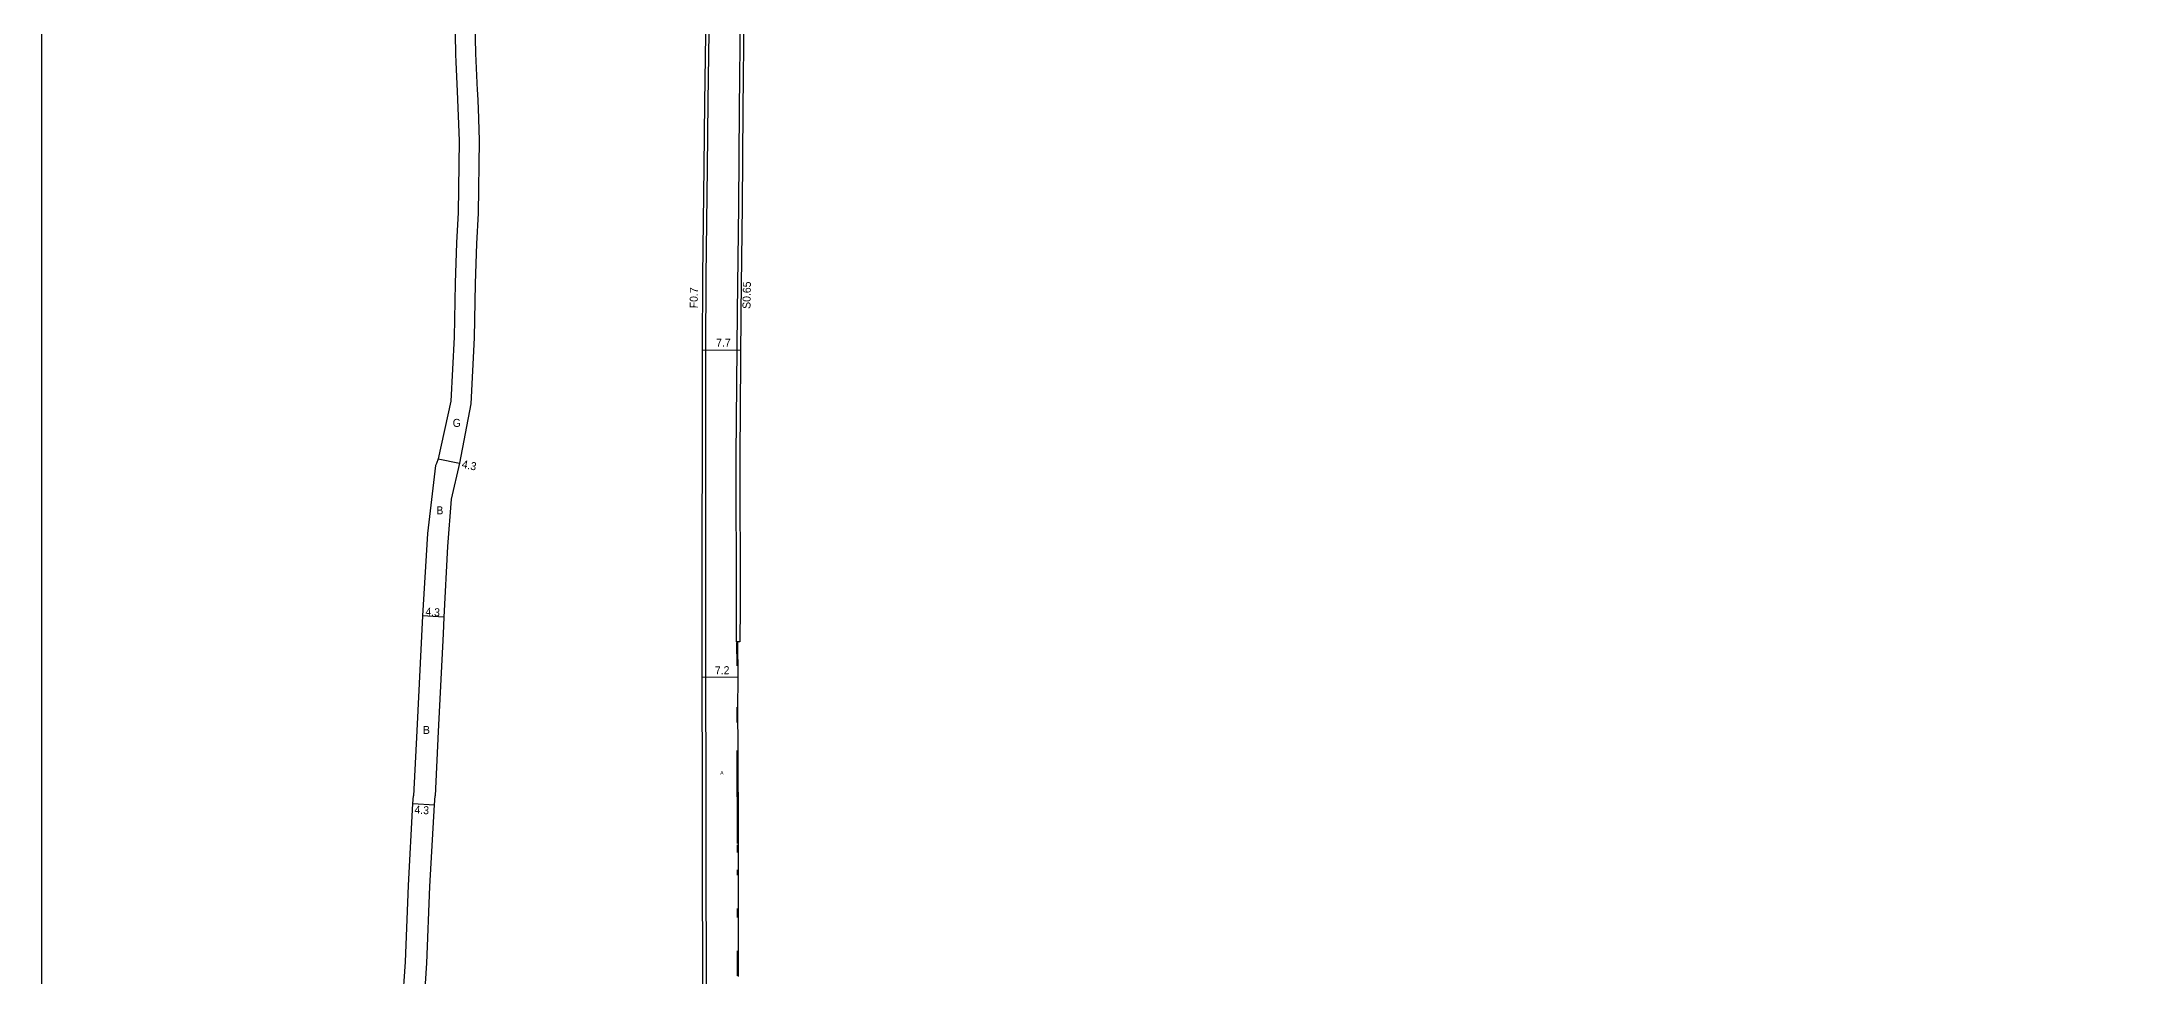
# Model space of a CAD drawing. Header units: metres. Extents: x -12000 to -8000, y -105000 to -102000.
# Drawn here: x -12000 to -11582.1, y -103482.4 to -103295.6 of the extents above; entities that cross this region are included whole.
import ezdxf

# ---------------------------------------------------------------- set-up
doc = ezdxf.new("R2010")
doc.units = ezdxf.units.M
doc.header["$LTSCALE"] = 2.5
for name, color, linetype in [('側溝・桝', 7, 'Continuous'), ('図郭', 7, 'Continuous'), ('幅員', 7, 'Continuous'), ('歩道・分離帯・安全施設', 7, 'Continuous'), ('舗装', 7, 'Continuous'), ('道路', 7, 'Continuous')]:
    doc.layers.add(name, color=color, linetype=linetype)
doc.styles.get("Standard").update_dxf_attribs({"font": ''})
doc.styles.add('YOKO_DECO', font='')
doc.styles.get('Standard').set_extended_font_data('@MS PGothic')
doc.styles.get('YOKO_DECO').set_extended_font_data('MS PGothic')

msp = doc.modelspace()

# ---------------------------------------------------------------- linework, layer by layer
at = {"layer": '側溝・桝'}
for points in [[(-11865.51, -103200), (-11865.62, -103205.25), (-11865.79, -103216.05), (-11866.27, -103265.81), (-11866.83, -103307.54), (-11866.97, -103320.85), (-11867.23, -103342.54), (-11867.31, -103357.31), (-11867.31, -103414.72), (-11867.18, -103490.37), (-11866.86, -103572.4), (-11866.75, -103616.74), (-11866.73, -103628.53), (-11866.72, -103632.7), (-11866.69, -103655.25), (-11866.53, -103715.5), (-11866.53, -103717.6)], [(-11860.91, -103415.62), (-11861.11, -103415.62), (-11861.09, -103408.6), (-11861.15, -103378.5), (-11860.91, -103349.62), (-11860.64, -103328.43), (-11860.5, -103309.09), (-11860.31, -103290.04), (-11860.12, -103269.32), (-11859.85, -103250.67), (-11859.63, -103229.97), (-11859.43, -103209.74), (-11859.27, -103200.42), (-11859.26, -103200)]]:
    msp.add_lwpolyline(points, dxfattribs=at)
at = {"layer": '図郭'}
msp.add_lwpolyline([(-12000, -103200), (-11200, -103200), (-11200, -103800), (-12000, -103800)], close=True, dxfattribs=at)
at = {"layer": '幅員'}
for points in [[(-11867.98, -103357.25), (-11860.3, -103357.32)], [(-11920.74, -103379.04), (-11916.52, -103379.9)], [(-11919.61, -103410.68), (-11923.9, -103410.41)], [(-11868.03, -103422.68), (-11860.87, -103422.6)], [(-11925.79, -103447.93), (-11921.49, -103448.17)]]:
    msp.add_lwpolyline(points, dxfattribs=at)
at = {"layer": '歩道・分離帯・安全施設'}
for points in [[(-11861, -103420.41), (-11861.04, -103415.73)], [(-11860.96, -103431.72), (-11861.01, -103428.69)], [(-11860.91, -103455.89), (-11860.99, -103437.31)], [(-11860.91, -103457.74), (-11860.94, -103456.21)], [(-11860.89, -103462.25), (-11860.91, -103461.18)], [(-11860.9, -103470.7), (-11860.93, -103468.92)], [(-11860.9, -103482.4), (-11860.92, -103477.35)]]:
    msp.add_lwpolyline(points, dxfattribs=at)
at = {"layer": '舗装'}
msp.add_lwpolyline([(-11920.74, -103379.04), (-11916.52, -103379.9)], dxfattribs=at)
at = {"layer": '道路'}
for points in [[(-11914.25, -103235.34), (-11915.51, -103240.18), (-11916.77, -103246.17), (-11917.7, -103252.29), (-11918.12, -103258.74), (-11918.16, -103265.96), (-11918.08, -103276.22), (-11917.55, -103286.22), (-11917.29, -103297.58), (-11917.28, -103298.09), (-11917.21, -103299.72), (-11916.93, -103305.51), (-11916.53, -103315.44), (-11916.73, -103329.76), (-11917.08, -103335.82), (-11917.38, -103343.88), (-11917.56, -103354.72), (-11918.2, -103367.48), (-11920.74, -103379.04), (-11921.07, -103379.95), (-11921.3, -103380.36)], [(-11910.42, -103236.5), (-11911.6, -103241), (-11912.83, -103246.89), (-11913.72, -103252.72), (-11914.12, -103258.88), (-11914.16, -103265.95), (-11914.08, -103276.1), (-11913.55, -103286.07), (-11913.28, -103297.95), (-11912.94, -103305.3), (-11912.91, -103306.06), (-11912.79, -103308.89)], [(-11859.22, -103266.98), (-11859.44, -103269.33), (-11859.63, -103290.05), (-11859.82, -103309.09), (-11859.97, -103328.44), (-11860.23, -103349.63), (-11860.47, -103378.5), (-11860.41, -103408.61), (-11860.47, -103415.63), (-11860.91, -103415.62), (-11860.87, -103422.6), (-11860.89, -103429.12), (-11860.87, -103437.04), (-11860.77, -103454.13), (-11860.8, -103468.52), (-11860.76, -103477.11), (-11860.75, -103482.5)], [(-11866.96, -103271.62), (-11867.53, -103307.76), (-11867.66, -103320.72), (-11867.93, -103342.42), (-11867.98, -103357.25), (-11868.04, -103414.72), (-11867.92, -103490.37), (-11867.6, -103572.4), (-11867.46, -103616.74), (-11867.43, -103626.88)], [(-11912.79, -103308.89), (-11912.53, -103315.39), (-11912.73, -103329.9), (-11913.08, -103336.02), (-11913.38, -103343.97), (-11913.56, -103354.85), (-11914.23, -103368.01), (-11916.52, -103379.9), (-11918.17, -103387.1), (-11918.87, -103396.57), (-11919.61, -103410.68)], [(-11921.3, -103380.36), (-11922.89, -103393.95), (-11923.9, -103410.41), (-11924.99, -103433.37), (-11925.7, -103446.4)], [(-11919.61, -103410.68), (-11919.77, -103414.01), (-11920.78, -103433.52), (-11921.38, -103446.4)], [(-11947.78, -103800), (-11947.07, -103790.39), (-11946.14, -103772.99), (-11946.04, -103771.02), (-11946, -103770.19), (-11944.77, -103752.92), (-11943.37, -103730.83), (-11942.06, -103711.18), (-11940.85, -103689.58), (-11939.39, -103667.43), (-11937.49, -103638.35), (-11935.88, -103613.72), (-11935.73, -103611.2), (-11935.61, -103609.22), (-11934.62, -103593.02), (-11933.14, -103568.77), (-11931.34, -103542.79), (-11930.07, -103521.32), (-11928.46, -103496.88), (-11927.28, -103479.6), (-11926.69, -103464.32), (-11925.79, -103447.93), (-11925.7, -103446.4)], [(-11931.12, -103606.21), (-11930.85, -103601.88), (-11930.33, -103593.28), (-11928.85, -103569.05), (-11927.05, -103543.07), (-11925.78, -103521.59), (-11924.17, -103497.17), (-11922.99, -103479.83), (-11922.39, -103464.52), (-11921.49, -103448.17), (-11921.38, -103446.4)]]:
    msp.add_lwpolyline(points, dxfattribs=at)

# ---------------------------------------------------------------- texts
at = {"layer": '側溝・桝'}
for s, p in [('F0.7', (-11868.89, -103348.93)), ('S0.65', (-11858.32, -103349.04))]:
    msp.add_text(s, height=1.6, rotation=89, dxfattribs=at).set_placement(p)
at = {"layer": '幅員'}
msp.add_text('7.7', height=1.6, dxfattribs=at).set_placement((-11865.18, -103356.59))
for s, rotation, p in [('4.3', 348.5321, (-11916.14, -103380.79)), ('4.3', 356.4319, (-11923.35, -103410.34)), ('7.2', 1, (-11865.41, -103422.11)), ('4.3', 356.8525, (-11925.53, -103449.94))]:
    msp.add_text(s, height=1.6, rotation=rotation, dxfattribs=at).set_placement(p)
at = {"layer": '舗装'}
for s, p in [('G', (-11917.86, -103372.63)), ('B', (-11921.12, -103390.11)), ('B', (-11923.8, -103434.02))]:
    msp.add_text(s, height=1.6, dxfattribs=at).set_placement(p)
at = {"layer": '舗装', "style": 'YOKO_DECO'}
msp.add_text('A', height=0.75, dxfattribs=at).set_placement((-11864.38, -103442.18, 98.28))

doc.saveas('drawing.dxf')
